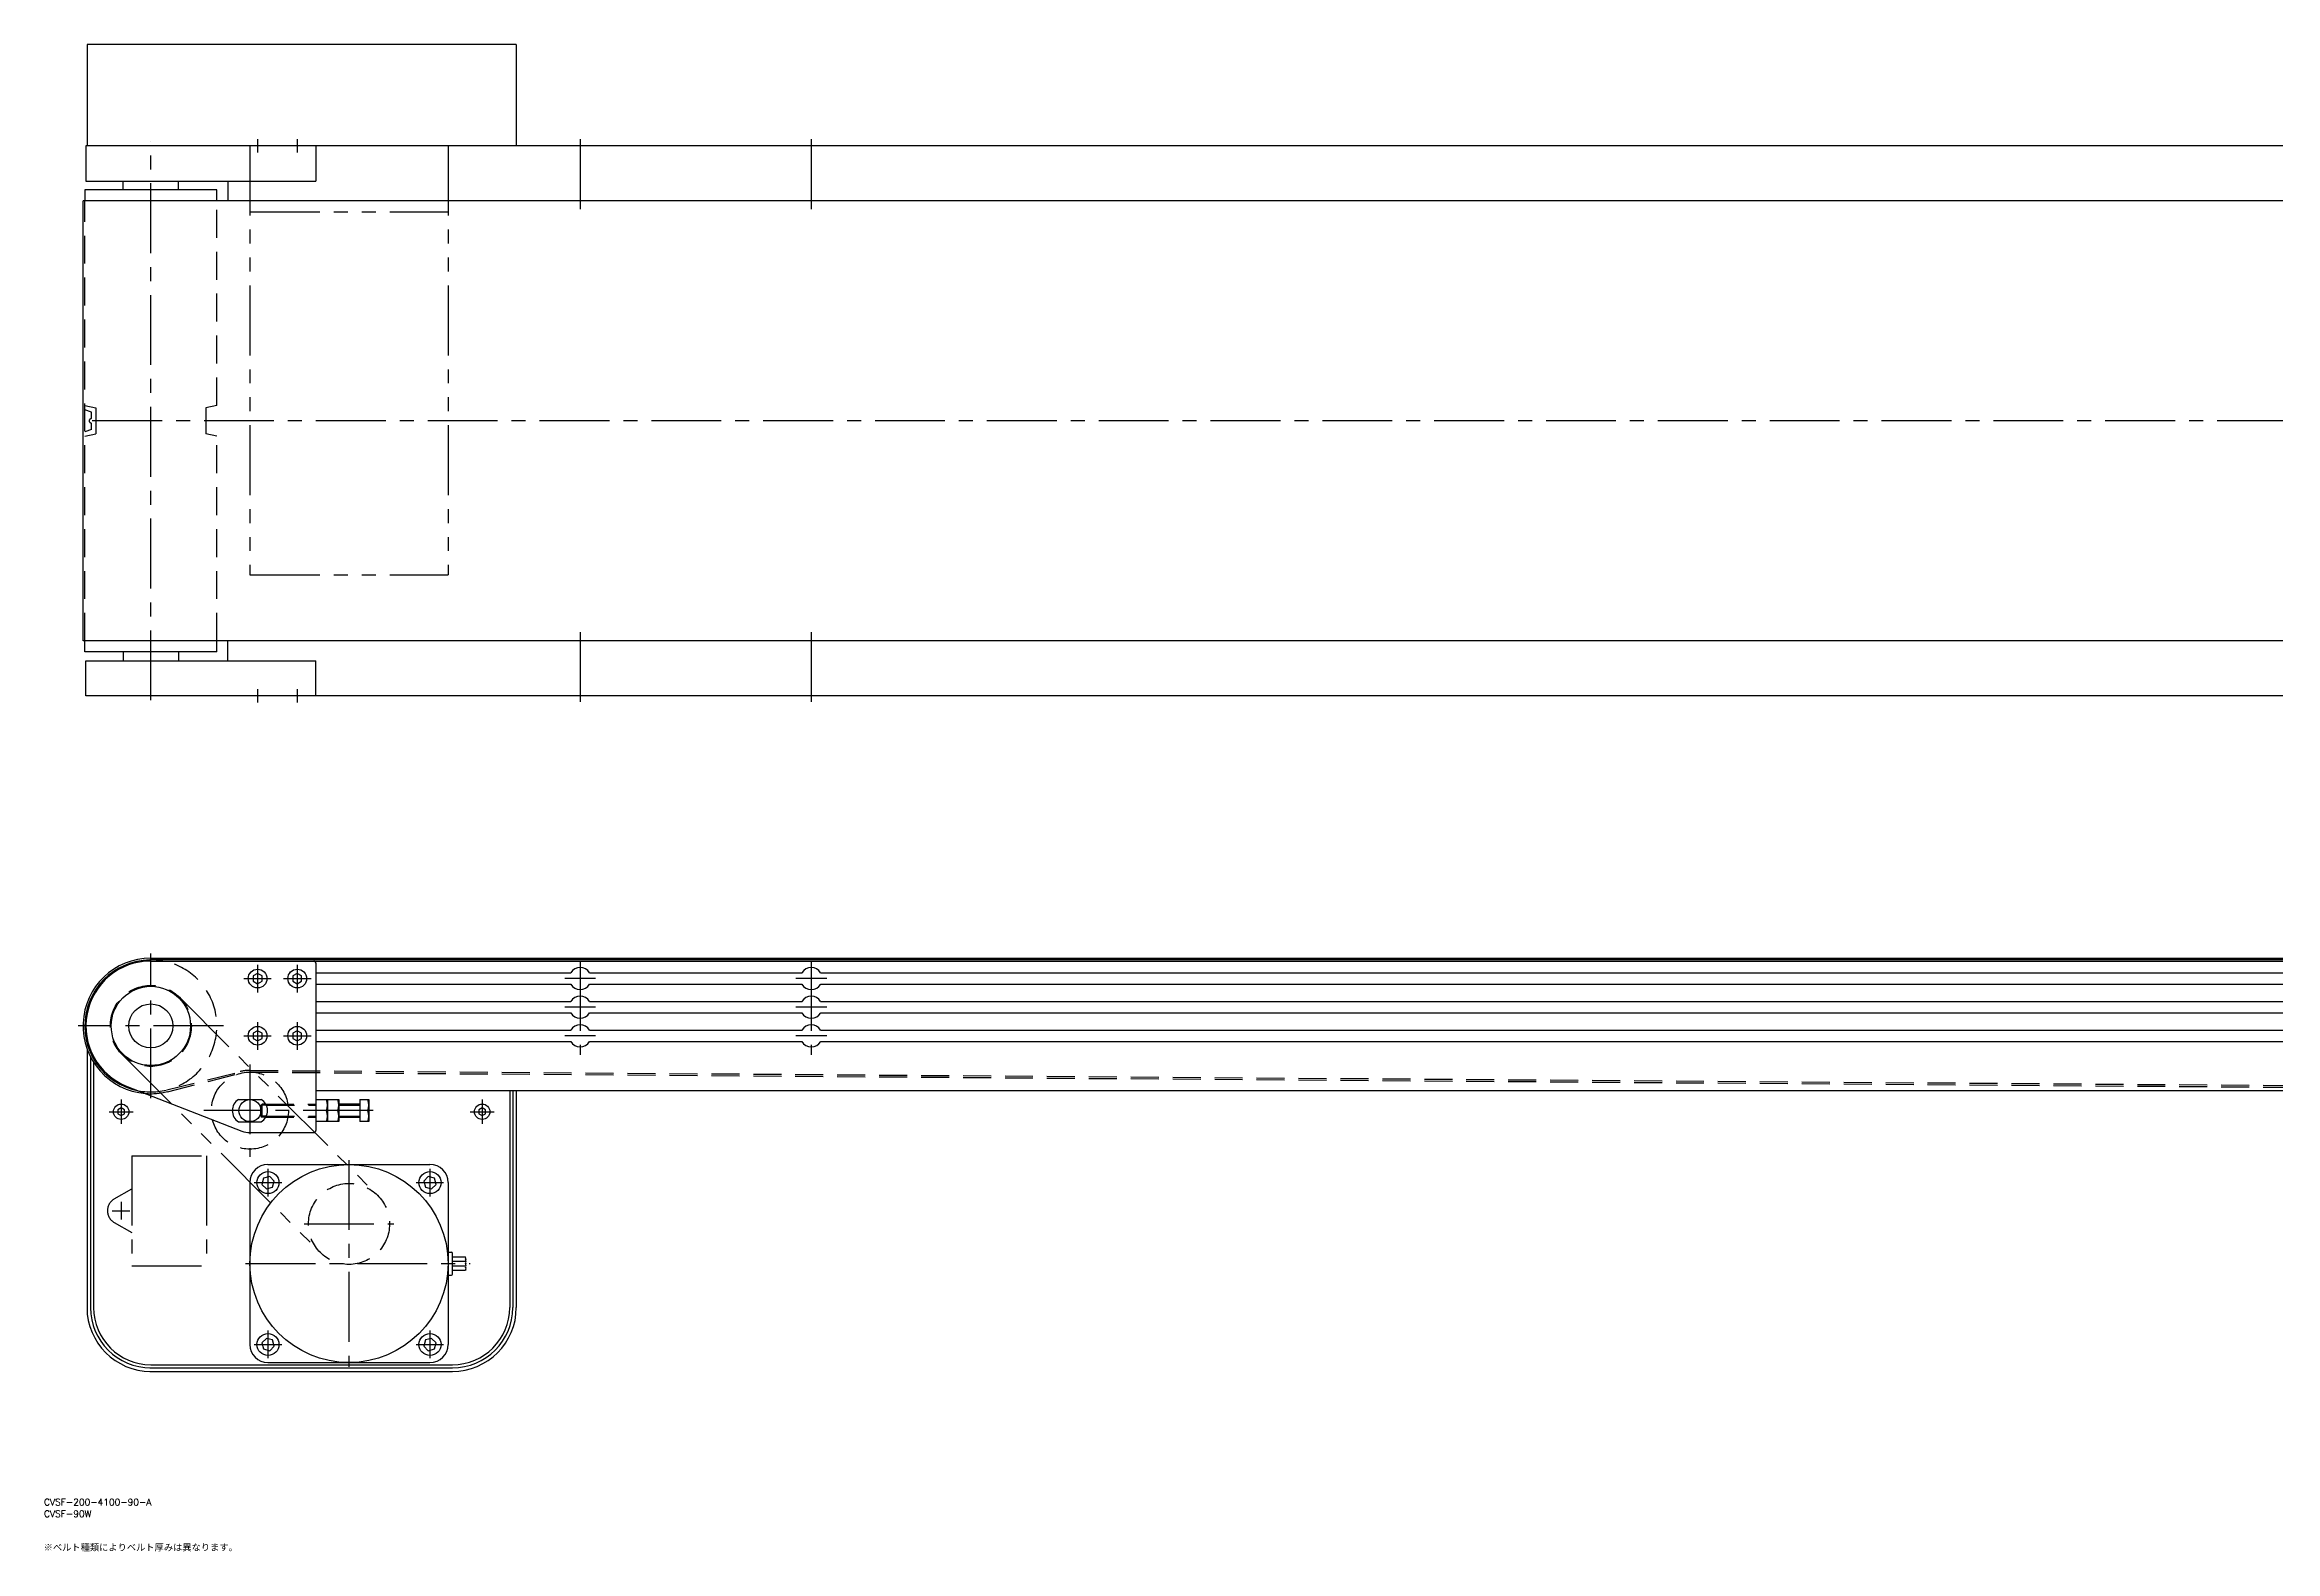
# Model space of a CAD drawing. Extents: x -48 to 4120, y -239 to 446.
# Drawn here: x -48 to 965, y -239 to 446 of the extents above; entities that cross this region are included whole.
import ezdxf

# ---------------------------------------------------------------- set-up
doc = ezdxf.new("R2010")
doc.units = 0
for name, pattern in [('CENTER', [50.8, 31.75, -6.35, 6.35, -6.35]), ('DASHED', [19.05, 12.7, -6.35]), ('PHANTOM', [63.5, 31.75, -6.35, 6.35, -6.35, 6.35, -6.35])]:
    doc.linetypes.add(name, pattern=pattern)
doc.layers.get('0').update_dxf_attribs({"linetype": 'CONTINUOUS'})
doc.layers.add('CENTER', color=1, linetype='CENTER')
doc.styles.get("Standard").update_dxf_attribs({"font": 'txt.shx', "height": 3, "bigfont": 'bigfont.shx'})

# ---------------------------------------------------------------- blocks, each defined once
blk = doc.blocks.new('*U2')
at = {"color": 7, "linetype": 'CONTINUOUS'}
blk.add_text('CVSF-200-4100-90-A', height=3, dxfattribs=at).set_placement((-48.5, -217.9))
blk = doc.blocks.new('*U3')
at = {"color": 7, "linetype": 'CONTINUOUS'}
blk.add_text('CVSF-90W', height=3, dxfattribs=at).set_placement((-48.5, -223.2))
blk = doc.blocks.new('*U4')
at = {"color": 7, "linetype": 'CONTINUOUS'}
blk.add_text('※ベルト種類によりベルト厚みは異なります。', height=3, dxfattribs=at).set_placement((-48.7, -238.8))

msp = doc.modelspace()

# ---------------------------------------------------------------- linework, layer by layer
at = {"color": 7, "linetype": 'CONTINUOUS'}
for p, q in [((166, 446), (-29, 446)), ((-29, 446), (-29, 400)), ((166, 446), (166, 400)), ((-29.5, 400), (-29.5, 384)), ((4114.5, 400), (-29.5, 400)), ((75, 400), (75, 384)), ((-30.8, 175), (-30.8, 375)), ((4115.8, 375), (-30.8, 375)), ((30, 380), (-30, 380)), ((-30, 380), (-30, 375)), ((-29.5, 384), (75, 384)), ((-12.5, 380), (-12.5, 384)), ((12.5, 380), (12.5, 384)), ((30, 375), (30, 380)), ((35, 384), (35, 375)), ((4115.8, 175), (-30.8, 175)), ((-30, 170), (-30, 175)), ((30, 170), (30, 175)), ((35, 166), (35, 175)), ((30, 170), (-30, 170)), ((-29.5, 166), (75, 166)), ((-29.5, 150), (-29.5, 166)), ((-12.5, 170), (-12.5, 166)), ((12.5, 170), (12.5, 166)), ((75, 150), (75, 166)), ((4114.5, 150), (-29.5, 150)), ((0, 30.8), (4100, 30.8)), ((4100, 30), (0, 30)), ((0, 29.5), (4100, 29.5)), ((48.5, 23.8), (46.5, 22.7)), ((46.5, 22.7), (46.5, 20.3)), ((46.5, 20.3), (48.5, 19.2)), ((50.5, 22.7), (48.5, 23.8)), ((48.5, 19.2), (50.5, 20.3)), ((50.5, 20.3), (50.5, 22.7)), ((66.5, 23.8), (64.5, 22.7)), ((64.5, 22.7), (64.5, 20.3)), ((64.5, 20.3), (66.5, 19.2)), ((68.5, 22.7), (66.5, 23.8)), ((66.5, 19.2), (68.5, 20.3)), ((68.5, 20.3), (68.5, 22.7)), ((75, 28.5), (75, -47.5)), ((75, 24.1), (190.8, 24.1)), ((199.2, 24.1), (295.8, 24.1)), ((304.2, 24.1), (3880.8, 24.1)), ((75, 18.9), (190.7, 18.9)), ((75, 11.1), (190.8, 11.1)), ((199.2, 11.1), (295.8, 11.1)), ((199.3, 18.9), (295.7, 18.9)), ((304.2, 11.1), (3839.7, 11.1)), ((304.3, 18.9), (3880.7, 18.9)), ((75, 5.9), (190.7, 5.9)), ((199.3, 5.9), (295.7, 5.9)), ((304.3, 5.9), (3839.7, 5.9)), ((48.5, -2.2), (46.5, -3.3)), ((46.5, -3.3), (46.5, -5.7)), ((46.5, -5.7), (48.5, -6.8)), ((50.5, -3.3), (48.5, -2.2)), ((48.5, -6.8), (50.5, -5.7)), ((50.5, -5.7), (50.5, -3.3)), ((66.5, -2.2), (64.5, -3.3)), ((64.5, -3.3), (64.5, -5.7)), ((64.5, -5.7), (66.5, -6.8)), ((68.5, -3.3), (66.5, -2.2)), ((66.5, -6.8), (68.5, -5.7)), ((68.5, -5.7), (68.5, -3.3)), ((75, -1.9), (190.8, -1.9)), ((75, -7.1), (190.7, -7.1)), ((199.2, -1.9), (295.8, -1.9)), ((199.3, -7.1), (295.7, -7.1)), ((304.2, -1.9), (3880.8, -1.9)), ((304.3, -7.1), (3880.7, -7.1)), ((-29, -10.4), (-29, -38.5)), ((-27.4, -14.1), (-27.4, -38.5)), ((-26, -16.5), (-26, -128)), ((-10.7, -27.5), (41.4, -47.8)), ((4085, -29.5), (75, -29.5)), ((163, -29.5), (163, -128)), ((164.4, -29.5), (164.4, -118)), ((166, -29.5), (166, -118)), ((-29, -34.5), (-29, -118)), ((-27.4, -34.5), (-27.4, -118)), ((-13.5, -37.3), (-15, -38.1)), ((-15, -38.1), (-15, -39.9)), ((-15, -39.9), (-13.5, -40.7)), ((-12, -38.1), (-13.5, -37.3)), ((-13.5, -40.7), (-12, -39.9)), ((-12, -39.9), (-12, -38.1)), ((39.8, -33.4), (50.2, -33.4)), ((50, -36), (50.5, -35.5)), ((50, -41), (50, -36)), ((50.5, -41.5), (50.5, -35.5)), ((52.2, -35.5), (50.5, -35.5)), ((75, -33.5), (80.2, -33.5)), ((79.8, -38.5), (75, -38.5)), ((80.2, -33.5), (80.2, -43.5)), ((80.2, -33.5), (85.4, -33.5)), ((85, -38.5), (80.2, -38.5)), ((85.4, -33.5), (85.4, -43.5)), ((95, -35.5), (85.4, -35.5)), ((95, -33.5), (95, -43.5)), ((95, -33.5), (99, -33.5)), ((98.6, -38.5), (95, -38.5)), ((99, -33.5), (99, -43.5)), ((150.5, -37.3), (149, -38.1)), ((149, -38.1), (149, -39.9)), ((149, -39.9), (150.5, -40.7)), ((152, -38.1), (150.5, -37.3)), ((150.5, -40.7), (152, -39.9)), ((152, -39.9), (152, -38.1)), ((39.8, -43.6), (50.2, -43.6)), ((45, -48.5), (74, -48.5)), ((50, -41), (50.5, -41.5)), ((52.2, -41.5), (50.5, -41.5)), ((80.2, -43.5), (75, -43.5)), ((85.4, -43.5), (80.2, -43.5)), ((85.4, -41.5), (95, -41.5)), ((99, -43.5), (95, -43.5)), ((53.2, -63), (126.8, -63)), ((45, -71.2), (45, -144.8)), ((135, -71.2), (135, -144.8)), ((135, -102.8), (136.5, -102.8)), ((137, -112.8), (137, -103.3)), ((137, -105), (143, -105)), ((143, -107), (137, -107)), ((137, -109), (143, -109)), ((137, -111), (143, -111)), ((-29, -118), (-29, -128)), ((-27.4, -118), (-27.4, -128)), ((135, -113.3), (136.5, -113.3)), ((164.4, -118), (164.4, -128)), ((166, -118), (166, -128)), ((-0.5, -155.4), (136.9, -155.4)), ((-0.5, -157), (136.9, -157)), ((0, -154), (137, -154)), ((53.2, -153), (126.8, -153))]:
    msp.add_line(p, q, dxfattribs=at)
at = {"color": 3, "linetype": 'PHANTOM'}
for p, q in [((45, 400), (45, 205)), ((135, 400), (135, 205)), ((45, 370), (135, 370)), ((45, 205), (135, 205)), ((13, 13), (103, -77)), ((-13, -13), (77, -103)), ((-8.7, -59), (-8.7, -109)), ((-8.7, -59), (25.3, -59)), ((25.3, -59), (25.3, -109)), ((-16.6, -78.6), (-8.7, -74.1)), ((-13.5, -80), (-13.5, -88)), ((-17.5, -84), (-9.5, -84)), ((-16.6, -89.4), (-8.7, -93.9)), ((-8.7, -109), (25.3, -109))]:
    msp.add_line(p, q, dxfattribs=at)
at = {"color": 3, "linetype": 'DASHED'}
for p, q in [((-30, 175), (-30, 375)), ((30, 282), (30, 375)), ((-30, 282), (-25, 280.9)), ((-27, 278.9), (-30, 280)), ((-27, 276), (-27, 278.9)), ((-27, 271.1), (-27, 274)), ((-25, 280.9), (-25, 269.1)), ((30, 282), (25, 280.9)), ((25, 280.9), (25, 269.1)), ((-27, 271.1), (-30, 270)), ((-30, 268), (-25, 269.1)), ((30, 268), (25, 269.1)), ((30, 175), (30, 268)), ((45.1, -20.2), (1299.6, -29.5)), ((7.3, -29.1), (40.5, -20.8)), ((7.5, -29.9), (40.7, -21.5)), ((45.1, -21), (1191.6, -29.5)), ((52.2, -35.5), (75, -35.5)), ((52.5, -36), (75, -36)), ((52.2, -41.5), (75, -41.5)), ((52.5, -41), (75, -41))]:
    msp.add_line(p, q, dxfattribs=at)
at = {"color": 3, "linetype": 'CONTINUOUS'}
for p, q in [((52.5, -36), (50, -36)), ((85.4, -36), (95, -36)), ((52.5, -41), (50, -41)), ((85.4, -41), (95, -41))]:
    msp.add_line(p, q, dxfattribs=at)
at = {"color": 7, "linetype": 'CONTINUOUS'}
for points in [[(52.5, -74), (55.3, -73.3), (56, -70.5), (54, -68.4), (51.2, -69.2), (50.4, -72)], [(124, -70.5), (124.7, -73.3), (127.5, -74), (129.6, -72), (128.8, -69.2), (126, -68.4)], [(56, -145.5), (55.3, -142.7), (52.5, -142), (50.4, -144), (51.2, -146.8), (54, -147.6)], [(127.5, -142), (124.7, -142.7), (124, -145.5), (126, -147.6), (128.8, -146.8), (129.6, -144)]]:
    msp.add_lwpolyline(points, close=True, dxfattribs=at)
for centre, radius in [((48.5, 21.5), 4.25), ((66.5, 21.5), 4.25), ((0, 0), 18), ((0, 0), 10), ((48.5, -4.5), 4.25), ((66.5, -4.5), 4.25), ((-13.5, -39), 3.5), ((45, -38.5), 5), ((150.5, -39), 3.5), ((90, -108), 45), ((53.2, -71.2), 5), ((126.8, -71.2), 5), ((53.2, -144.8), 5), ((126.8, -144.8), 5)]:
    msp.add_circle(centre, radius, dxfattribs=at)
at = {"color": 3, "linetype": 'DASHED'}
for centre, radius in [((0, 0), 18.4), ((45, -38.5), 17.5), ((90, -90), 18.4)]:
    msp.add_circle(centre, radius, dxfattribs=at)
for centre, radius, start, end in [((-27, 275), 1, 90, 270), ((0, 0), 30, 259.1526, 79.5247), ((45, -38.5), 18.3, 89.5753, 104.0954), ((0, 0), 30.8, 265.3833, 284.0954)]:
    msp.add_arc(centre, radius, start, end, dxfattribs=at)
at = {"color": 7, "linetype": 'CONTINUOUS'}
for centre, radius, start, end in [((0, 0), 30.8, 89.9963, 265.3833), ((0, 0), 30, 79.5247, 259.1526), ((0, 0), 29.5, 90, 248.6773), ((74, 28.5), 1, 0, 90), ((195, 21.5), 5, 31.7926, 148.2074), ((300, 21.5), 5, 31.7926, 148.2074), ((195, 21.5), 5, 210.8741, 329.1259), ((195, 8.5), 5, 31.7926, 148.2074), ((300, 21.5), 5, 210.8741, 329.1259), ((300, 8.5), 5, 31.7926, 148.2074), ((195, 8.5), 5, 210.8741, 329.1259), ((195, -4.5), 5, 31.7926, 148.2074), ((300, 8.5), 5, 210.8741, 329.1259), ((300, -4.5), 5, 31.7926, 148.2074), ((195, -4.5), 5, 210.8741, 329.1259), ((300, -4.5), 5, 210.8741, 329.1259), ((43, -38.5), 6, 121.7883, 238.2117), ((47, -38.5), 6, 301.7883, 58.2117), ((73, -36), 7.22, 339.7438, 20.2562), ((73, -41), 7.22, 339.7438, 20.2562), ((78.2, -36), 7.22, 339.7438, 20.2562), ((78.2, -41), 7.22, 339.7438, 20.2562), ((91.8, -36), 7.22, 339.7438, 20.2562), ((91.8, -41), 7.22, 339.7438, 20.2562), ((45, -38.5), 10, 248.675, 269.9824), ((47, -38.5), 5.1, 269.9824, 269.989), ((74, -47.5), 1, 270, 0), ((53.2, -71.2), 8.23, 90, 180), ((126.8, -71.2), 8.23, 0, 90), ((136.5, -103.3), 0.5, 0, 90), ((136.5, -112.8), 0.5, 270, 0), ((0, -128), 29, 180, 270), ((0, -128), 27.4, 180, 270), ((0, -128), 26, 180, 270), ((137, -128), 29, 270, 0), ((137, -128), 27.4, 270, 0), ((137, -128), 26, 270, 0), ((53.2, -144.8), 8.23, 180, 270), ((126.8, -144.8), 8.23, 270, 0)]:
    msp.add_arc(centre, radius, start, end, dxfattribs=at)
at = {"color": 3, "linetype": 'PHANTOM'}
msp.add_arc((-13.5, -84), 6.2, 120, 240, dxfattribs=at)
at = {"color": 3, "linetype": 'CONTINUOUS'}
for centre, start, end in [((143.9, -106.5), 150, 210), ((143.9, -108.5), 150, 210), ((143.9, -110.5), 150, 210), ((142.1, -105.5), 330, 30), ((142.1, -107.5), 330, 30), ((142.1, -109.5), 330, 30)]:
    msp.add_arc(centre, 1, start, end, dxfattribs=at)
at = {"layer": 'CENTER', "color": 1, "linetype": 'CENTER'}
for p, q in [((0, 148), (0, 402)), ((48.5, 403), (48.5, 397)), ((66.5, 403), (66.5, 397)), ((195, 403), (195, 371)), ((300, 403), (300, 371)), ((4119.9, 275), (-32.9, 275)), ((195, 179), (195, 147)), ((300, 179), (300, 147)), ((48.5, 153), (48.5, 147)), ((66.5, 153), (66.5, 147)), ((0, -32.9), (0, 32.9)), ((42.2, 21.5), (54.7, 21.5)), ((48.5, 27.8), (48.5, 15.2)), ((60.2, 21.5), (72.8, 21.5)), ((66.5, 27.8), (66.5, 15.2)), ((202, 21.5), (188, 21.5)), ((195, 29.5), (195, -13.2)), ((307, 21.5), (293, 21.5)), ((300, 29.5), (300, -13.2)), ((33, 0), (-33, 0)), ((48.5, 1.7), (48.5, -10.8)), ((66.5, 1.7), (66.5, -10.8)), ((202, 8.5), (188, 8.5)), ((307, 8.5), (293, 8.5)), ((42.2, -4.5), (54.7, -4.5)), ((60.3, -4.5), (72.8, -4.5)), ((202, -4.5), (188, -4.5)), ((307, -4.5), (293, -4.5)), ((45, -17.5), (45, -59.5)), ((-19, -39), (-8, -39)), ((-13.5, -33.5), (-13.5, -44.5)), ((101, -38.5), (24, -38.5)), ((145, -39), (156, -39)), ((150.5, -33.5), (150.5, -44.5)), ((53.2, -65), (53.2, -77.5)), ((90, -61), (90, -155)), ((126.8, -65), (126.8, -77.5)), ((47, -71.2), (59.5, -71.2)), ((120.5, -71.2), (133, -71.2)), ((69.6, -90), (110.4, -90)), ((43, -108), (145, -108)), ((53.2, -138.5), (53.2, -151)), ((126.8, -138.5), (126.8, -151)), ((47, -144.8), (59.5, -144.8)), ((120.5, -144.8), (133, -144.8))]:
    msp.add_line(p, q, dxfattribs=at)

# ---------------------------------------------------------------- block references
at = {"color": 7, "linetype": 'CONTINUOUS'}
for name in ['*U2', '*U3', '*U4']:
    msp.add_blockref(name, (0, 0), dxfattribs=at)

doc.saveas('drawing.dxf')
